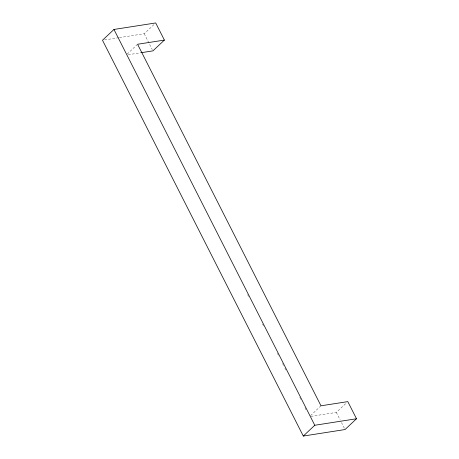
<?xml version="1.0" encoding="UTF-8"?>
<svg xmlns="http://www.w3.org/2000/svg" width="459" height="459" viewBox="0 0 459 459"><rect width="100%" height="100%" fill="white"/><g stroke="black" fill="none" stroke-linecap="round" stroke-linejoin="round"><path stroke-width="0.34" stroke-dasharray="2.29 1.72" d="M119.472 37.598L144.224 33.736L154.654 23.931M127.137 54.076L137.046 44.758M310.554 415.613L320.984 405.802M310.927 416.37L336.338 412.411L346.763 402.6M104.623 39.916L118.766 37.707M128.21 54.724L140.919 52.745M144.224 33.736L152.273 49.606M336.338 412.411L340.199 420.025M341.485 422.561L345.03 429.544M247.619 294.592L248.589 296.508M262.525 323.974L263.495 325.89M277.431 353.355L278.401 355.272M282.618 363.574L283.587 365.49M284.884 368.049L285.854 369.965M299.79 397.431L300.76 399.347M304.977 407.649L305.946 409.566"/><path stroke-width="0.69" d="M113.97 29.456L102.5 40.243L303.301 436.05L345.03 429.544L356.5 418.757L347.807 401.619L320.984 405.802L137.568 44.265L164.391 40.082L155.699 22.95L113.97 29.456L314.776 425.264L356.5 418.757M164.391 40.082L152.916 50.874L141.624 52.636M303.301 436.05L314.776 425.264"/></g></svg>
